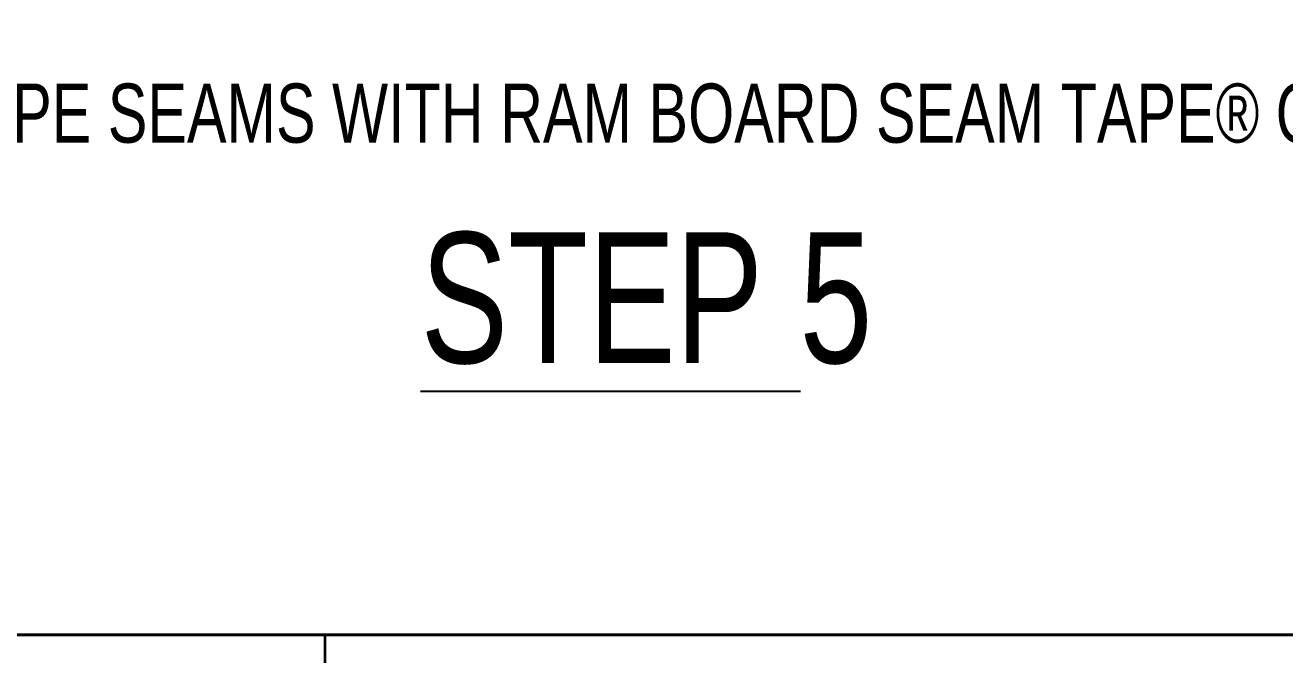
# Model space of a CAD drawing. Header units: inches. Extents: x -9 to 49, y -7 to 10.3.
# Drawn here: x 3.47 to 5.043, y 0.455 to 1.242 of the extents above; entities that cross this region are included whole.
import ezdxf

# ---------------------------------------------------------------- set-up
doc = ezdxf.new("R2010")
doc.units = ezdxf.units.IN
doc.header["$MEASUREMENT"] = 0
for name, color, linetype in [('A-Anno-Titl-Bdry', 7, 'Continuous'), ('A-Anno-Titl-Otln', 7, 'Continuous'), ('A-ANNO-TXT', 7, 'Continuous')]:
    doc.layers.add(name, color=color, linetype=linetype)

# ---------------------------------------------------------------- blocks, each defined once
blk = doc.blocks.new('block 667')
at = {"color": 7, "lineweight": 35}
blk.add_lwpolyline([(1.8665, 0.4805), (1.8665, 9.152), (9.1335, 9.152), (9.1335, 0.4805), (1.8665, 0.4805)], dxfattribs=at)
blk = doc.blocks.new('block 858')
at = {"layer": 'A-Anno-Titl-Otln', "color": 7, "lineweight": 35}
blk.add_lwpolyline([(1.8665, 0.4805), (9.1335, 0.4805)], dxfattribs=at)
blk = doc.blocks.new('block 882')
at = {"layer": 'A-Anno-Titl-Bdry', "color": 7, "lineweight": 35}
blk.add_lwpolyline([(3.8446, -0.5373), (3.8446, 0.4805)], dxfattribs=at)

msp = doc.modelspace()

# ---------------------------------------------------------------- linework, layer by layer
at = {"layer": 'A-ANNO-TXT', "color": 7, "lineweight": 25}
msp.add_lwpolyline([(3.9638, 0.7851), (4.4384, 0.7851)], dxfattribs=at)

# ---------------------------------------------------------------- block references
msp.add_blockref('block 667', (0, 0))
at = {"layer": 'A-Anno-Titl-Bdry'}
msp.add_blockref('block 882', (0, 0), dxfattribs=at)
at = {"layer": 'A-Anno-Titl-Otln'}
msp.add_blockref('block 858', (0, 0), dxfattribs=at)

# ---------------------------------------------------------------- texts
at = {"layer": 'A-ANNO-TXT', "color": 7, "attachment_point": 7}
for s, insert, char_height in [('\\fMyriad Pro|b0|i0|c0|p34;\\W0.75;TAPE SEAMS WITH RAM BOARD SEAM TAPE® OR VAPOR-CURE® TAPE', (3.3589, 1.0944), 0.073909), ('\\fMyriad Pro|b0|i0|c0|p34;\\W0.75;STEP 5', (3.9638, 0.8178), 0.163315)]:
    msp.add_mtext(s, dxfattribs=dict(at, insert=insert, char_height=char_height))

doc.saveas('drawing.dxf')
